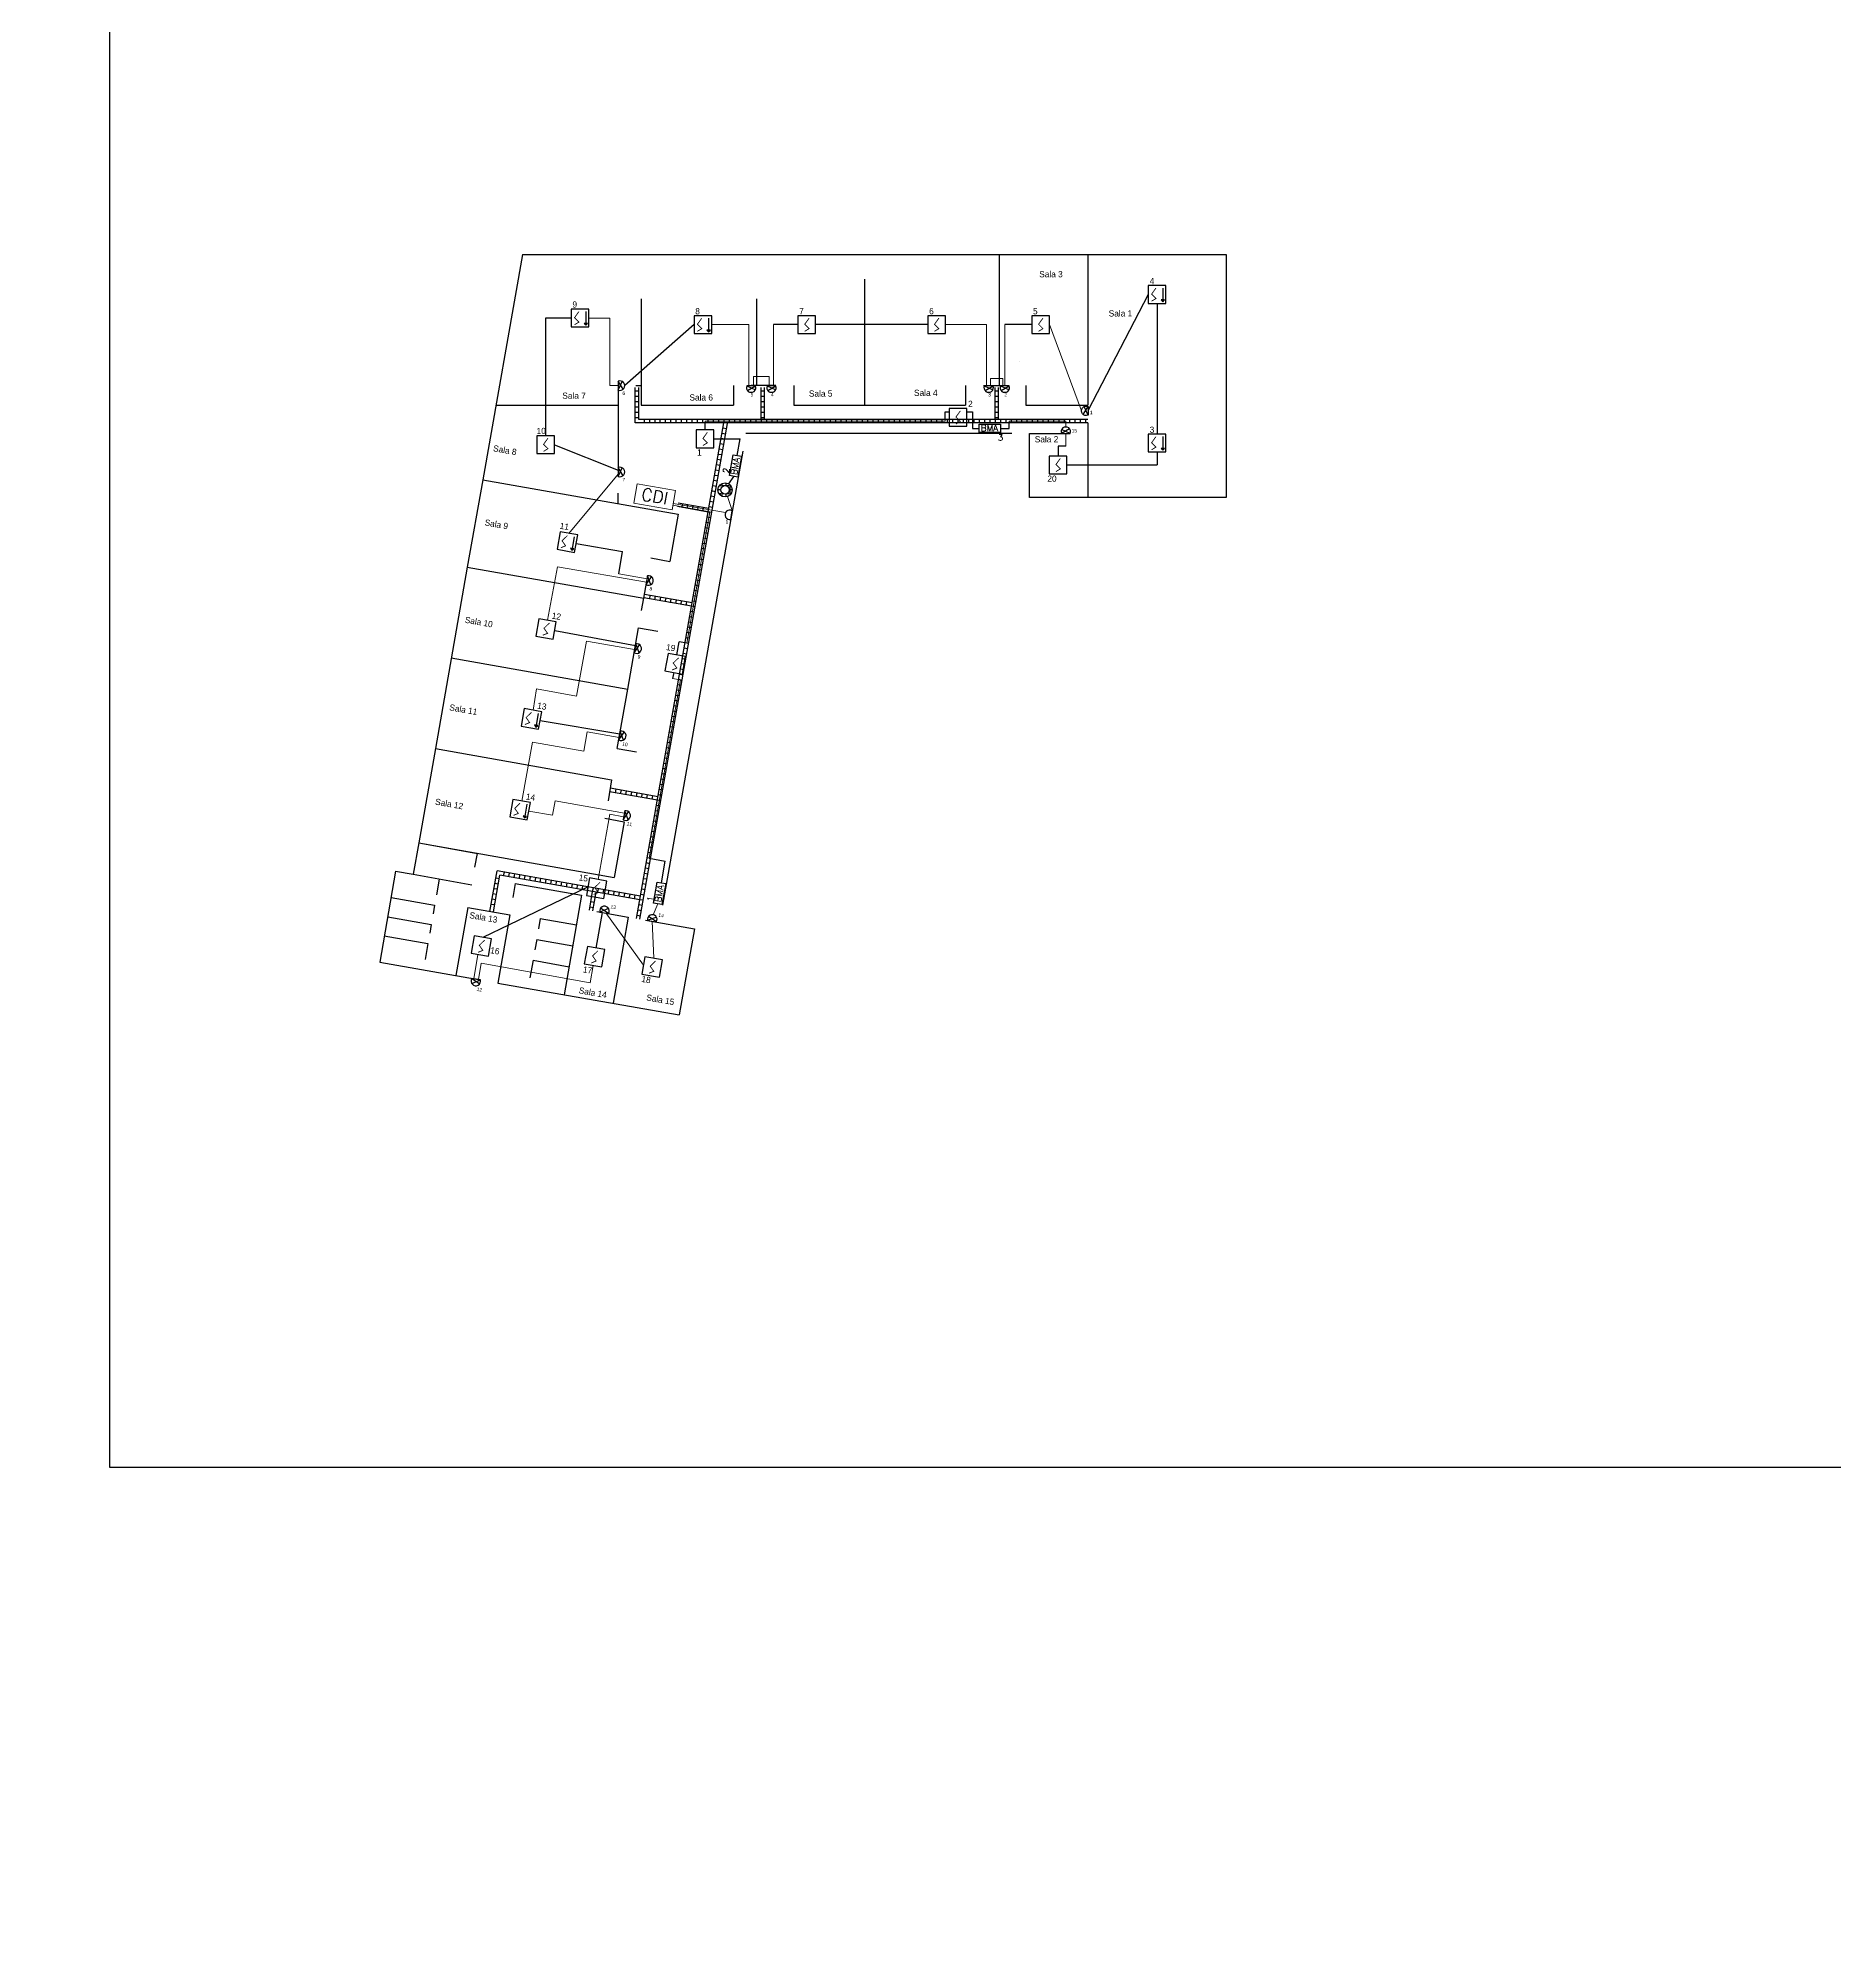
# Model space of a CAD drawing. Header units: millimetres. Extents: x 145 to 60311, y -8355 to 8851.
# Drawn here: x 721.8 to 823.1, y 391.4 to 499.2 of the extents above; entities that cross this region are included whole.
import ezdxf

# ---------------------------------------------------------------- set-up
doc = ezdxf.new("R2010")
doc.units = ezdxf.units.MM
for name, color, linetype in [('Botão manual de alarme', 10, 'Continuous'), ('CAMINHO DE CABOS', 3, 'Continuous'), ('Sensor de fumo', 30, 'Continuous'), ('Tubagem', 30, 'Continuous')]:
    doc.layers.add(name, color=color, linetype=linetype)
doc.styles.add('Roman', font='romans')

# ---------------------------------------------------------------- blocks, each defined once
blk = doc.blocks.new('BOtão de alarme')
at = {"layer": 'Botão manual de alarme'}
for p, q in [((32616, 27024), (33816, 27024)), ((32616, 26544), (32616, 27024)), ((33816, 27024), (33816, 26544)), ((33816, 26544), (32616, 26544))]:
    blk.add_line(p, q, dxfattribs=at)
at = {"insert": (32710, 26981), "char_height": 360, "attachment_point": 1, "style": 'Roman'}
blk.add_mtext_dynamic_manual_height_columns('{\\C1;BMA}', width=347.88, gutter_width=12.5, heights=[0], dxfattribs=at)
blk = doc.blocks.new('Sensor ótico de fumo 1')
at = {"layer": 'Sensor de fumo'}
for p, q in [((1000, 1000), (0, 1000)), ((0, 1000), (0, 0)), ((0, 0), (1000, 0)), ((1000, 0), (1000, 1000))]:
    blk.add_line(p, q, dxfattribs=at)
at = {"layer": 'Sensor de fumo', "const_width": 49}
blk.add_lwpolyline([(631, 865), (383, 522), (631, 275), (383, 123)], dxfattribs=at)
blk = doc.blocks.new('Sensor Multicritério 1')
at = {"layer": 'Sensor de fumo'}
h = blk.add_hatch(color=256, dxfattribs=at)
h.dxf.hatch_style = 1
h.paths.add_polyline_path([(724, 193), (824, 92), (924, 193)])
for p, q in [((1000, 1000), (0, 1000)), ((0, 1000), (0, 0)), ((0, 0), (1000, 0)), ((1000, 0), (1000, 1000))]:
    blk.add_line(p, q, dxfattribs=at)
at = {"layer": 'Sensor de fumo', "lineweight": 25}
for p, q in [((924, 193), (724, 193)), ((724, 193), (824, 92)), ((824, 865), (824, 193)), ((824, 92), (924, 193))]:
    blk.add_line(p, q, dxfattribs=at)
at = {"layer": 'Sensor de fumo', "const_width": 49}
blk.add_lwpolyline([(436, 865), (189, 522), (436, 275), (189, 123)], dxfattribs=at)
blk = doc.blocks.new('SINALIZADOR LUMINOSO')
at = {"layer": 'Tubagem'}
for p, q in [((57805, 30880), (57805, 30380)), ((58079, 30423), (57805, 30880)), ((57805, 30380), (58029, 30871))]:
    blk.add_line(p, q, dxfattribs=at)
blk.add_arc((57907, 30630), 270, 247.91401, 112.08599, dxfattribs=at)
blk = doc.blocks.new("SINALIZADOR 2 LED'S")
at = {"layer": 'Tubagem'}
blk.add_line((-69773, -24973), (-70273, -24973), dxfattribs=at)
blk.add_arc((-70023, -25075), 270, 157.91401, 22.08599, dxfattribs=at)

msp = doc.modelspace()

# ---------------------------------------------------------------- hatches: boundary and pattern name
at = {"layer": 'Botão manual de alarme'}
h = msp.add_hatch(dxfattribs=at)
h.set_pattern_fill('ANGLE', color=256, scale=0.032)
h.set_pattern_definition([(0, (732.42146, 458.7911), (0, 0.22352), [0.16256, -0.06096]), (90, (732.42146, 458.7911), (-0.22352, 1e-17), [0.16256, -0.06096])])
h.paths.add_polyline_path([(760.12, 473.74, 1), (760.92, 473.74, 1)])
h.paths.add_polyline_path([(760.76, 473.74, -1), (760.28, 473.74, -1)], flags=16)

# ---------------------------------------------------------------- linework, layer by layer
for p, q in [((749.09, 487.02), (746.85, 474.31)), ((749.09, 487.02), (788.79, 487.02)), ((775.99, 487.02), (775.99, 479.62)), ((780.99, 487.02), (780.99, 478.52)), ((788.79, 487.02), (788.79, 473.32)), ((768.39, 485.62), (768.39, 478.52)), ((755.79, 484.52), (755.79, 478.52)), ((762.29, 484.52), (762.29, 479.62)), ((754.49, 479.62), (754.49, 478.52)), ((755.49, 479.62), (755.79, 479.62)), ((760.99, 479.62), (760.99, 478.52)), ((763.39, 479.62), (761.99, 479.62)), ((764.39, 479.62), (764.39, 478.52)), ((774.09, 479.62), (774.09, 478.52)), ((775.09, 479.62), (776.49, 479.62)), ((777.49, 479.62), (777.49, 478.52)), ((747.59, 478.52), (754.49, 478.52)), ((754.49, 478.52), (754.49, 474.56)), ((755.79, 478.52), (760.99, 478.52)), ((764.39, 478.52), (774.09, 478.52)), ((777.49, 478.52), (780.99, 478.52)), ((776.69, 476.92), (761.69, 476.92)), ((777.69, 473.32), (777.69, 476.92)), ((777.69, 476.92), (779.99, 476.92)), ((780.99, 477.52), (780.99, 473.32)), ((761.52, 475.93), (757, 450.33)), ((746.85, 474.31), (745.98, 469.39)), ((746.85, 474.31), (757.88, 472.37)), ((754.49, 472.96), (754.49, 473.56)), ((788.79, 473.32), (777.69, 473.32)), ((757.88, 472.37), (757.41, 469.71)), ((745.98, 469.39), (744.18, 459.15)), ((745.98, 469.39), (755.93, 467.63)), ((756.33, 469.9), (757.41, 469.71)), ((755.93, 467.63), (756.16, 468.91)), ((755.81, 466.94), (755.93, 467.63)), ((755.03, 462.51), (755.63, 465.96)), ((755.63, 465.96), (756.72, 465.77)), ((745.08, 464.27), (755.03, 462.51)), ((754.44, 459.16), (755.03, 462.51)), ((744.18, 459.15), (743.24, 453.83)), ((744.18, 459.15), (754.12, 457.39)), ((754.44, 459.16), (755.52, 458.97)), ((754.12, 457.39), (753.92, 456.21)), ((753.74, 455.23), (754.83, 455.03)), ((754.83, 455.03), (754.27, 451.88)), ((743.24, 453.83), (742.93, 452.06)), ((743.24, 453.83), (746.55, 453.24)), ((743.24, 453.83), (746.19, 453.31)), ((743.24, 453.83), (754.27, 451.88)), ((746.41, 452.46), (746.55, 453.24)), ((741.94, 452.23), (741.04, 447.11)), ((741.94, 452.23), (742.93, 452.06)), ((742.93, 452.06), (746.24, 451.47)), ((744.4, 451.79), (744.25, 450.91)), ((741.68, 450.75), (744.14, 450.32)), ((748.69, 451.55), (748.55, 450.76)), ((748.69, 451.55), (752.43, 450.89)), ((752.43, 450.89), (751.44, 445.27)), ((741.49, 449.67), (743.95, 449.23)), ((744.14, 450.32), (744.06, 449.83)), ((746.01, 450.19), (745.34, 446.35)), ((746.01, 450.19), (748.38, 449.77)), ((748.38, 449.77), (747.7, 445.93)), ((750.1, 449.57), (750, 448.98)), ((750.1, 449.57), (752.14, 449.21)), ((753.28, 449.97), (755.06, 449.65)), ((755.06, 449.65), (754.2, 444.79)), ((741.3, 448.59), (743.76, 448.15)), ((743.95, 449.23), (743.87, 448.74)), ((756.04, 449.48), (758.8, 448.99)), ((758.8, 448.99), (757.94, 444.13)), ((743.76, 448.15), (743.61, 447.26)), ((749.9, 448.39), (749.79, 447.8)), ((749.9, 448.39), (751.93, 448.03)), ((741.04, 447.11), (746.71, 446.11)), ((749.69, 447.21), (749.51, 446.22)), ((749.69, 447.21), (751.72, 446.85)), ((747.7, 445.93), (757.94, 444.13))]:
    msp.add_line(p, q)
msp.add_lwpolyline([(725.81, 547.76), (902.61, 547.76), (902.61, 418.6), (725.81, 418.6)], close=True)
at = {"lineweight": 5}
msp.add_lwpolyline([(755.57, 474.08), (757.72, 473.7), (757.53, 472.62), (755.38, 473)], close=True, dxfattribs=at)
at = {"layer": 'Botão manual de alarme'}
for radius in [0.4, 0.24]:
    msp.add_circle((760.52, 473.74), radius, dxfattribs=at)
at = {"layer": 'CAMINHO DE CABOS'}
for p, q in [((755.45, 477.52), (755.45, 479.52)), ((755.45, 479.32), (755.65, 479.32)), ((755.45, 479.02), (755.65, 479.02)), ((755.45, 478.72), (755.65, 478.72)), ((755.65, 477.72), (755.65, 479.52)), ((762.55, 477.72), (762.55, 479.52)), ((762.55, 479.32), (762.75, 479.32)), ((762.55, 479.02), (762.75, 479.02)), ((762.55, 478.72), (762.75, 478.72)), ((762.75, 477.72), (762.75, 479.52)), ((775.75, 477.72), (775.75, 479.52)), ((775.75, 479.32), (775.95, 479.32)), ((775.75, 479.02), (775.95, 479.02)), ((775.75, 478.72), (775.95, 478.72)), ((775.95, 477.72), (775.95, 479.52)), ((755.45, 478.42), (755.65, 478.42)), ((755.45, 478.12), (755.65, 478.12)), ((755.45, 477.82), (755.65, 477.82)), ((780.99, 477.72), (755.65, 477.72)), ((755.95, 477.72), (755.95, 477.52)), ((756.25, 477.72), (756.25, 477.52)), ((756.55, 477.72), (756.55, 477.52)), ((756.85, 477.72), (756.85, 477.52)), ((757.15, 477.72), (757.15, 477.52)), ((757.45, 477.72), (757.45, 477.52)), ((757.75, 477.72), (757.75, 477.52)), ((758.05, 477.72), (758.05, 477.52)), ((758.35, 477.72), (758.35, 477.52)), ((758.65, 477.72), (758.65, 477.52)), ((758.95, 477.72), (758.95, 477.52)), ((759.25, 477.72), (759.25, 477.52)), ((759.55, 477.72), (759.55, 477.52)), ((759.85, 477.72), (759.85, 477.52)), ((760.15, 477.72), (760.15, 477.52)), ((760.45, 477.72), (760.45, 477.52)), ((760.75, 477.72), (760.75, 477.52)), ((761.05, 477.72), (761.05, 477.52)), ((761.35, 477.72), (761.35, 477.52)), ((761.65, 477.72), (761.65, 477.52)), ((761.95, 477.72), (761.95, 477.52)), ((762.25, 477.72), (762.25, 477.52)), ((762.55, 478.42), (762.75, 478.42)), ((762.55, 478.12), (762.75, 478.12)), ((762.55, 477.82), (762.75, 477.82)), ((762.55, 477.72), (762.55, 477.52)), ((762.85, 477.72), (762.85, 477.52)), ((763.15, 477.72), (763.15, 477.52)), ((763.45, 477.72), (763.45, 477.52)), ((763.75, 477.72), (763.75, 477.52)), ((764.05, 477.72), (764.05, 477.52)), ((764.35, 477.72), (764.35, 477.52)), ((764.65, 477.72), (764.65, 477.52)), ((764.95, 477.72), (764.95, 477.52)), ((765.25, 477.72), (765.25, 477.52)), ((765.55, 477.72), (765.55, 477.52)), ((765.85, 477.72), (765.85, 477.52)), ((766.15, 477.72), (766.15, 477.52)), ((766.45, 477.72), (766.45, 477.52)), ((766.75, 477.72), (766.75, 477.52)), ((767.05, 477.72), (767.05, 477.52)), ((767.35, 477.72), (767.35, 477.52)), ((767.65, 477.72), (767.65, 477.52)), ((767.95, 477.72), (767.95, 477.52)), ((768.25, 477.72), (768.25, 477.52)), ((768.55, 477.72), (768.55, 477.52)), ((768.85, 477.72), (768.85, 477.52)), ((769.15, 477.72), (769.15, 477.52)), ((769.45, 477.72), (769.45, 477.52)), ((769.75, 477.72), (769.75, 477.52)), ((770.05, 477.72), (770.05, 477.52)), ((770.35, 477.72), (770.35, 477.52)), ((770.65, 477.72), (770.65, 477.52)), ((770.95, 477.72), (770.95, 477.52)), ((771.25, 477.72), (771.25, 477.52)), ((771.55, 477.72), (771.55, 477.52)), ((771.85, 477.72), (771.85, 477.52)), ((772.15, 477.72), (772.15, 477.52)), ((772.45, 477.72), (772.45, 477.52)), ((772.75, 477.72), (772.75, 477.52)), ((773.05, 477.72), (773.05, 477.52)), ((773.35, 477.72), (773.35, 477.52)), ((773.65, 477.72), (773.65, 477.52)), ((773.95, 477.72), (773.95, 477.52)), ((774.25, 477.72), (774.25, 477.52)), ((774.55, 477.72), (774.55, 477.52)), ((774.85, 477.72), (774.85, 477.52)), ((775.15, 477.72), (775.15, 477.52)), ((775.45, 477.72), (775.45, 477.52)), ((775.75, 478.42), (775.95, 478.42)), ((775.75, 478.12), (775.95, 478.12)), ((775.75, 477.82), (775.95, 477.82)), ((775.75, 477.72), (775.75, 477.52)), ((776.05, 477.72), (776.05, 477.52)), ((776.35, 477.72), (776.35, 477.52)), ((776.65, 477.72), (776.65, 477.52)), ((776.95, 477.72), (776.95, 477.52)), ((777.25, 477.72), (777.25, 477.52)), ((777.55, 477.72), (777.55, 477.52)), ((777.85, 477.72), (777.85, 477.52)), ((778.15, 477.72), (778.15, 477.52)), ((778.45, 477.72), (778.45, 477.52)), ((778.75, 477.72), (778.75, 477.52)), ((779.05, 477.72), (779.05, 477.52)), ((779.35, 477.72), (779.35, 477.52)), ((779.65, 477.72), (779.65, 477.52)), ((779.95, 477.72), (779.95, 477.52)), ((780.25, 477.72), (780.25, 477.52)), ((780.55, 477.72), (780.55, 477.52)), ((780.85, 477.72), (780.85, 477.52)), ((780.99, 477.52), (755.45, 477.52)), ((755.53, 449.57), (760.45, 477.52)), ((755.72, 449.54), (760.65, 477.48)), ((760.49, 476.6), (760.3, 476.63)), ((760.55, 476.89), (760.35, 476.93)), ((760.6, 477.19), (760.4, 477.22)), ((760.29, 475.41), (760.09, 475.45)), ((760.34, 475.71), (760.14, 475.74)), ((760.39, 476), (760.19, 476.04)), ((760.44, 476.3), (760.25, 476.33)), ((760.13, 474.53), (759.93, 474.56)), ((760.18, 474.82), (759.98, 474.86)), ((760.23, 475.12), (760.04, 475.15)), ((759.92, 473.35), (759.72, 473.38)), ((759.97, 473.64), (759.78, 473.68)), ((760.03, 473.94), (759.83, 473.97)), ((760.08, 474.23), (759.88, 474.27)), ((759.57, 472.49), (757.84, 472.8)), ((759.6, 472.69), (757.88, 472.99)), ((758.09, 472.75), (758.13, 472.95)), ((758.39, 472.7), (758.42, 472.9)), ((758.68, 472.65), (758.72, 472.85)), ((758.98, 472.6), (759.01, 472.79)), ((759.27, 472.55), (759.31, 472.74)), ((759.71, 472.16), (759.52, 472.2)), ((759.76, 472.46), (759.57, 472.49)), ((759.82, 472.75), (759.62, 472.79)), ((759.87, 473.05), (759.67, 473.08)), ((759.56, 471.28), (759.36, 471.31)), ((759.61, 471.57), (759.41, 471.61)), ((759.66, 471.87), (759.46, 471.9)), ((759.35, 470.1), (759.15, 470.13)), ((759.4, 470.39), (759.2, 470.43)), ((759.45, 470.69), (759.26, 470.72)), ((759.5, 470.98), (759.31, 471.02)), ((759.14, 468.91), (758.94, 468.95)), ((759.19, 469.21), (758.99, 469.24)), ((759.24, 469.5), (759.05, 469.54)), ((759.3, 469.8), (759.1, 469.83)), ((758.98, 468.03), (758.79, 468.06)), ((759.04, 468.32), (758.84, 468.36)), ((759.09, 468.62), (758.89, 468.65)), ((758.63, 467.18), (755.93, 467.65)), ((758.66, 467.37), (755.97, 467.85)), ((756.27, 467.59), (756.3, 467.79)), ((756.56, 467.54), (756.6, 467.74)), ((756.86, 467.49), (756.89, 467.69)), ((757.15, 467.44), (757.19, 467.63)), ((757.45, 467.38), (757.48, 467.58)), ((757.74, 467.33), (757.78, 467.53)), ((758.04, 467.28), (758.07, 467.48)), ((758.33, 467.23), (758.37, 467.42)), ((758.78, 466.85), (758.58, 466.88)), ((758.83, 467.14), (758.63, 467.18)), ((758.88, 467.44), (758.68, 467.47)), ((758.93, 467.73), (758.73, 467.77)), ((758.62, 465.96), (758.42, 465.99)), ((758.67, 466.25), (758.47, 466.29)), ((758.72, 466.55), (758.53, 466.58)), ((758.41, 464.78), (758.21, 464.81)), ((758.46, 465.07), (758.27, 465.11)), ((758.51, 465.37), (758.32, 465.4)), ((758.57, 465.66), (758.37, 465.7)), ((758.2, 463.6), (758.01, 463.63)), ((758.25, 463.89), (758.06, 463.93)), ((758.31, 464.19), (758.11, 464.22)), ((758.36, 464.48), (758.16, 464.52)), ((758.05, 462.71), (757.85, 462.74)), ((758.1, 463), (757.9, 463.04)), ((758.15, 463.3), (757.95, 463.33)), ((757.84, 461.53), (757.64, 461.56)), ((757.89, 461.82), (757.69, 461.86)), ((757.94, 462.12), (757.74, 462.15)), ((757.99, 462.41), (757.8, 462.45)), ((757.63, 460.35), (757.43, 460.38)), ((757.68, 460.64), (757.48, 460.68)), ((757.73, 460.94), (757.54, 460.97)), ((757.79, 461.23), (757.59, 461.27)), ((757.47, 459.46), (757.28, 459.49)), ((757.52, 459.75), (757.33, 459.79)), ((757.58, 460.05), (757.38, 460.08)), ((757.26, 458.28), (757.07, 458.31)), ((757.32, 458.57), (757.12, 458.61)), ((757.37, 458.87), (757.17, 458.9)), ((757.42, 459.16), (757.22, 459.2)), ((757.06, 457.1), (756.86, 457.13)), ((757.11, 457.39), (756.91, 457.43)), ((757.16, 457.69), (756.96, 457.72)), ((757.21, 457.98), (757.02, 458.02)), ((756.7, 456.24), (754.01, 456.72)), ((756.74, 456.44), (754.04, 456.92)), ((754.34, 456.66), (754.37, 456.86)), ((754.63, 456.61), (754.67, 456.81)), ((754.93, 456.56), (754.96, 456.75)), ((755.23, 456.5), (755.26, 456.7)), ((755.52, 456.45), (755.56, 456.65)), ((755.82, 456.4), (755.85, 456.6)), ((756.11, 456.35), (756.15, 456.55)), ((756.41, 456.3), (756.44, 456.49)), ((756.9, 456.21), (756.7, 456.24)), ((756.95, 456.5), (756.75, 456.54)), ((757, 456.8), (756.81, 456.84)), ((756.69, 455.03), (756.49, 455.06)), ((756.74, 455.32), (756.55, 455.36)), ((756.8, 455.62), (756.6, 455.65)), ((756.85, 455.91), (756.65, 455.95)), ((756.48, 453.85), (756.29, 453.88)), ((756.53, 454.14), (756.34, 454.18)), ((756.59, 454.44), (756.39, 454.47)), ((756.64, 454.73), (756.44, 454.77)), ((756.33, 452.96), (756.13, 452.99)), ((756.38, 453.26), (756.18, 453.29)), ((756.43, 453.55), (756.23, 453.59)), ((747.26, 449.97), (747.66, 452.25)), ((747.45, 449.94), (747.82, 452.02)), ((747.59, 451.86), (747.79, 451.83)), ((755.75, 450.83), (747.66, 452.25)), ((755.71, 450.63), (747.82, 452.02)), ((748.03, 451.99), (748.07, 452.18)), ((748.33, 451.93), (748.36, 452.13)), ((748.62, 451.88), (748.66, 452.08)), ((748.92, 451.83), (748.95, 452.03)), ((749.21, 451.78), (749.25, 451.97)), ((749.51, 451.72), (749.54, 451.92)), ((749.8, 451.67), (749.84, 451.87)), ((750.1, 451.62), (750.13, 451.82)), ((750.39, 451.57), (750.43, 451.77)), ((750.69, 451.52), (750.73, 451.71)), ((756.12, 451.78), (755.92, 451.81)), ((756.17, 452.07), (755.97, 452.11)), ((756.22, 452.37), (756.03, 452.4)), ((756.27, 452.66), (756.08, 452.7)), ((747.38, 450.68), (747.58, 450.64)), ((747.43, 450.97), (747.63, 450.94)), ((747.48, 451.27), (747.68, 451.24)), ((747.54, 451.57), (747.73, 451.53)), ((750.99, 451.46), (751.02, 451.66)), ((751.28, 451.41), (751.32, 451.61)), ((751.58, 451.36), (751.61, 451.56)), ((751.87, 451.31), (751.91, 451.51)), ((752.17, 451.26), (752.2, 451.45)), ((752.46, 451.2), (752.5, 451.4)), ((752.76, 451.15), (752.79, 451.35)), ((752.87, 450.04), (753.05, 451.1)), ((753.2, 450.77), (753, 450.8)), ((753.05, 451.1), (753.09, 451.3)), ((753.06, 450.01), (753.25, 451.06)), ((753.35, 451.05), (753.38, 451.24)), ((753.64, 451), (753.68, 451.19)), ((753.94, 450.94), (753.97, 451.14)), ((754.24, 450.89), (754.27, 451.09)), ((754.53, 450.84), (754.57, 451.04)), ((754.83, 450.79), (754.86, 450.98)), ((755.12, 450.74), (755.16, 450.93)), ((755.42, 450.68), (755.45, 450.88)), ((755.91, 450.6), (755.71, 450.63)), ((755.96, 450.89), (755.76, 450.93)), ((756.01, 451.19), (755.82, 451.22)), ((756.07, 451.48), (755.87, 451.52)), ((747.33, 450.38), (747.52, 450.35)), ((753.09, 450.18), (752.9, 450.21)), ((753.15, 450.47), (752.95, 450.51)), ((755.75, 449.71), (755.56, 449.74)), ((755.81, 450.01), (755.61, 450.04)), ((755.86, 450.3), (755.66, 450.34))]:
    msp.add_line(p, q, dxfattribs=at)
at = {"layer": 'Tubagem'}
for p, q in [((784.39, 484.76), (780.99, 478.2)), ((784.89, 484.26), (784.89, 476.88)), ((751.84, 483.43), (750.4, 483.43)), ((750.4, 483.43), (750.4, 476.79)), ((758.77, 483.06), (754.86, 479.62)), ((764.63, 483.06), (763.26, 483.06)), ((771.95, 483.06), (765.63, 483.06)), ((777.82, 483.06), (776.3, 483.06)), ((777.15, 481), (777.15, 481)), ((772.93, 477.72), (772.93, 478.15)), ((772.93, 478.15), (773.16, 478.15)), ((774.16, 478.15), (774.48, 478.15)), ((774.48, 478.15), (774.48, 477.21)), ((759.39, 477.12), (759.39, 477.52)), ((759.89, 476.62), (761.38, 476.62)), ((761.21, 475.68), (761.38, 476.62)), ((774.48, 477.21), (774.85, 477.21)), ((776.05, 477.21), (776.54, 477.21)), ((776.54, 477.21), (776.54, 477.52)), ((750.9, 476.29), (754.49, 474.85)), ((779.74, 476.21), (779.3, 476.21)), ((779.3, 476.21), (779.3, 475.65)), ((784.89, 475.88), (784.89, 475.15)), ((760.74, 474.08), (761.01, 474.5)), ((779.8, 475.15), (784.89, 475.15)), ((752.12, 470.71), (754.74, 470.26)), ((754.53, 469.01), (754.74, 470.26)), ((750.91, 465.81), (755.46, 464.97)), ((757.8, 464.43), (757.93, 465.17)), ((758.36, 465.09), (757.93, 465.17)), ((757.63, 463.45), (757.56, 463.1)), ((750.09, 460.74), (754.58, 459.98)), ((756.23, 452.98), (757.15, 452.81)), ((756.93, 451.58), (757.15, 452.81)), ((752.79, 451.35), (746.86, 448.5)), ((753.25, 447.9), (753.6, 449.91))]:
    msp.add_line(p, q, dxfattribs=at)
at = {"layer": 'Tubagem', "lineweight": 5}
for p, q in [((754.02, 483.43), (752.84, 483.43)), ((754.02, 479.62), (754.02, 483.43)), ((761.87, 483.06), (759.77, 483.06)), ((761.87, 479.62), (761.87, 483.06)), ((763.26, 479.62), (763.26, 483.06)), ((775.27, 483.06), (772.95, 483.06)), ((775.27, 479.62), (775.27, 483.06)), ((776.3, 479.62), (776.3, 483.06)), ((780.62, 478.2), (778.82, 483.06)), ((763, 480.13), (762.13, 480.13)), ((762.13, 479.62), (762.13, 480.13)), ((763, 479.62), (763, 480.13)), ((776.18, 480.03), (775.5, 480.03)), ((775.5, 480.03), (775.5, 479.62)), ((776.18, 479.62), (776.18, 480.03)), ((754.49, 479.62), (754.02, 479.62)), ((759.39, 477.52), (759.39, 477.62)), ((759.39, 477.62), (772.93, 477.62)), ((772.93, 477.62), (772.93, 477.72)), ((776.54, 477.52), (776.54, 477.62)), ((776.54, 477.62), (779.74, 477.62)), ((779.74, 477.29), (779.74, 477.62)), ((779.74, 476.92), (779.74, 476.21)), ((754.49, 474.62), (751.71, 471.29)), ((760.92, 472.57), (760.65, 473.37)), ((757.58, 472.88), (759.67, 472.51)), ((757.59, 472.98), (760.55, 472.47)), ((758.36, 465.09), (759.67, 472.51)), ((750.51, 466.39), (751.06, 469.4)), ((756.09, 468.54), (751.06, 469.4)), ((756.12, 468.73), (754.53, 469.01)), ((752.7, 465.21), (752.14, 462.11)), ((755.42, 464.74), (752.7, 465.21)), ((749.69, 461.32), (749.89, 462.52)), ((752.14, 462.11), (749.89, 462.52)), ((756.23, 452.98), (758, 463.02)), ((758, 463.02), (757.56, 463.1)), ((749.05, 456.19), (749.66, 459.52)), ((749.66, 459.52), (752.55, 459)), ((752.55, 459), (752.75, 460.09)), ((754.54, 459.77), (752.75, 460.09)), ((750.93, 456.2), (750.78, 455.39)), ((754.84, 455.51), (750.93, 456.2)), ((749.46, 455.62), (750.78, 455.39)), ((753.36, 451.76), (754.02, 455.45)), ((754.8, 455.31), (754.02, 455.45)), ((753.79, 449.88), (755.92, 446.93)), ((756.46, 449.78), (756.73, 450.4)), ((756.5, 447.33), (756.4, 449.42)), ((746.35, 446.17), (746.58, 447.54)), ((746.62, 446.13), (746.77, 447.05)), ((746.77, 447.05), (752.91, 445.95)), ((753.08, 446.92), (752.91, 445.95))]:
    msp.add_line(p, q, dxfattribs=at)

# ---------------------------------------------------------------- block references
at = {"lineweight": 5, "xscale": 0.001, "yscale": 0.001, "zscale": 0.001, "rotation": 260}
msp.add_blockref("SINALIZADOR 2 LED'S", (773.32, 399.02), dxfattribs=at)
at = {"layer": 'Botão manual de alarme', "xscale": 0.001, "yscale": 0.001, "zscale": 0.001}
for name, p in [('Sensor Multicritério 1', (784.39, 484.26)), ('Sensor Multicritério 1', (751.84, 482.93)), ('Sensor Multicritério 1', (758.77, 482.56)), ('Sensor ótico de fumo 1', (764.63, 482.56)), ('Sensor ótico de fumo 1', (771.95, 482.56)), ('Sensor ótico de fumo 1', (777.82, 482.56)), ('Sensor ótico de fumo 1', (773.16, 477.33)), ('Sensor ótico de fumo 1', (749.9, 475.79)), ('Sensor ótico de fumo 1', (758.89, 476.12)), ('BOtão de alarme', (742.24, 450.43)), ('Sensor Multicritério 1', (784.39, 475.88)), ('Sensor ótico de fumo 1', (778.8, 474.65))]:
    msp.add_blockref(name, p, dxfattribs=at)
for name, p, rotation in [('BOtão de alarme', (781.72, 437.73), 80), ('Sensor Multicritério 1', (751.05, 470.39), 350.0000000000001), ('Sensor ótico de fumo 1', (749.84, 465.49), 350.0000000000001), ('Sensor ótico de fumo 1', (757.13, 463.53), 350.0000000000001), ('Sensor Multicritério 1', (749.02, 460.42), 350.0000000000001), ('Sensor Multicritério 1', (748.38, 455.3), 350.0000000000001), ('Sensor ótico de fumo 1', (752.7, 450.87), 350.0000000000001), ('BOtão de alarme', (777.44, 413.63), 80), ('Sensor ótico de fumo 1', (746.19, 447.61), 350.0000000000001), ('Sensor ótico de fumo 1', (752.58, 447.01), 350.0000000000001), ('Sensor ótico de fumo 1', (755.83, 446.43), 350.0000000000001)]:
    msp.add_blockref(name, p, dxfattribs=dict(at, rotation=rotation))
at = {"layer": 'Tubagem', "yscale": 0.001, "zscale": 0.001}
for p, xscale in [((696.69, 448.99), 0.001), ((838.8, 447.57), -0.001), ((696.69, 444.12), 0.001)]:
    msp.add_blockref('SINALIZADOR LUMINOSO', p, dxfattribs=dict(at, xscale=xscale))
at = {"layer": 'Tubagem', "xscale": 0.001, "yscale": 0.001, "zscale": 0.001}
for p, rotation in [((731.36, 537.42), 270), ((732.51, 537.42), 270), ((744.76, 537.42), 270), ((745.67, 537.42), 270), ((810.37, 419.11), 90), ((693.86, 448.52), 350.0000000000001), ((693.19, 444.68), 350.0000000000001), ((692.32, 439.76), 350.0000000000001), ((692.57, 435.26), 350.0000000000001), ((774.88, 388), 80.97219001655661), ((777.58, 387.52), 80.97219001655661), ((725.3, 508.04), 260.9721900165565)]:
    msp.add_blockref('SINALIZADOR LUMINOSO', p, dxfattribs=dict(at, rotation=rotation))

# ---------------------------------------------------------------- texts
at = {"attachment_point": 1}
for s, width, insert, char_height in [('\\pt1.05;Sala 3', 2161.1801, (778.24, 486.08), 0.35), ('\\pt1.05;{\\C30;4}', 350, (784.47, 485.69), 0.35), ('\\pt1.05;{\\C30;9}', 350, (751.91, 484.37), 0.35), ('\\pt1.05;{\\C30;8}', 350, (758.84, 483.99), 0.35), ('\\pt1.05;{\\C30;7}', 350, (764.7, 483.99), 0.35), ('\\pt1.05;{\\C30;6}', 350, (772.03, 483.99), 0.35), ('\\pt1.05;{\\C30;5}', 350, (777.89, 483.99), 0.35), ('\\pt1.05;Sala 1', 2161.1801, (782.16, 483.87), 0.35), ('\\pt1.05;Sala 7', 2161.1801, (751.34, 479.23), 0.35), ('{\\C30;6}', 350, (754.73, 479.29), 0.2), ('\\pt1.05;Sala 6', 2161.1801, (758.51, 479.13), 0.35), ('{\\C30;5}', 350, (761.96, 479.21), 0.2), ('{\\C30;4}', 350, (763.11, 479.21), 0.2), ('\\pt1.05;Sala 5', 2161.1801, (765.25, 479.35), 0.35), ('\\pt1.05;Sala 4', 2161.1801, (771.18, 479.39), 0.35), ('\\pt1.05;{\\C30;2}', 350, (774.23, 478.77), 0.35), ('{\\C30;3}', 350, (775.36, 479.21), 0.2), ('{\\C30;2}', 350, (776.27, 479.21), 0.2), ('{\\C30;1}', 350, (781.1, 478.21), 0.2), ('\\pt1.05;{\\C30;10}', 350, (749.89, 477.24), 0.35), ('\\pt1.05;Sala 2', 2161.1801, (777.99, 476.77), 0.35), ('{\\C30;15}', 350, (780.07, 477.18), 0.2), ('{\\C30;3}', 350, (784.47, 477.31), 0.35), ('\\pt1.05;{\\C30;1}', 350, (758.94, 476.03), 0.35), ('{\\C30;7}', 350, (754.73, 474.42), 0.2), ('{\\C30;20}', 350, (778.7, 474.55), 0.35), ('{\\C30;1}', 350, (760.55, 472.03), 0.2)]:
    msp.add_mtext_dynamic_manual_height_columns(s, width=width, gutter_width=10, heights=[0], dxfattribs=dict(at, insert=insert, char_height=char_height))
at = {"insert": (775.91, 476.87), "char_height": 0.35, "attachment_point": 1, "style": 'Roman'}
msp.add_mtext_dynamic_manual_height_columns('\\pt1.05;{\\C1;3}', width=350, gutter_width=10, heights=[0], dxfattribs=at)
at = {"attachment_point": 1}
for s, width, insert, char_height, rotation in [('\\pt1.05;Sala 8', 2161.1801, (747.48, 476.27), 0.35, 350), ('\\pt1.05;Sala 9', 2161.1801, (747, 472.09), 0.35, 350), ('\\pt1.05;{\\C30;11}', 350, (751.23, 471.9), 0.35, 350.7755), ('{\\C30;8}', 350, (756.28, 468.28), 0.2, 350), ('\\pt1.05;{\\C30;12}', 350, (750.78, 466.83), 0.35, 350.7755), ('\\pt1.05;Sala 10', 2828.0227, (745.88, 466.6), 0.35, 350), ('\\pt1.05;{\\C30;19}', 350, (757.23, 465.06), 0.35, 350.7755), ('{\\C30;9}', 350, (755.61, 464.44), 0.2, 350), ('\\pt1.05;Sala 11', 2828.0227, (745.01, 461.66), 0.35, 350), ('\\pt1.05;{\\C30;13}', 350, (749.96, 461.76), 0.35, 350.7755), ('{\\C30;10}', 350, (754.74, 459.52), 0.2, 350), ('\\pt1.05;Sala 12', 2828.0227, (744.21, 456.34), 0.35, 350), ('\\pt1.05;{\\C30;14}', 350, (749.32, 456.63), 0.35, 350.7755), ('{\\C30;11}', 350, (754.99, 455.02), 0.2, 350), ('\\pt1.05;{\\C30;15}', 350, (752.3, 452.07), 0.35, 350.7755), ('\\pt1.05;Sala 13', 2828.0227, (746.14, 449.94), 0.35, 350), ('{\\C30;13}', 350, (754.08, 450.35), 0.2, 350), ('{\\C30;14}', 350, (756.78, 449.87), 0.2, 350), ('\\pt1.05;{\\C30;16}', 350, (747.31, 447.96), 0.35, 350.7755), ('\\pt1.05;{\\C30;17}', 350, (752.54, 446.88), 0.35, 350.7755), ('\\pt1.05;{\\C30;18}', 350, (755.84, 446.34), 0.35, 350.7755), ('{\\C30;12}', 350, (746.53, 445.69), 0.2, 350), ('\\pt1.05;Sala 14', 2828.0227, (752.31, 445.7), 0.35, 350), ('\\pt1.05;Sala 15', 2828.0227, (756.12, 445.3), 0.35, 350)]:
    msp.add_mtext_dynamic_manual_height_columns(s, width=width, gutter_width=10, heights=[0], dxfattribs=dict(at, insert=insert, char_height=char_height, rotation=rotation))
at = {"char_height": 0.35, "attachment_point": 1, "rotation": 80.7755, "style": 'Roman'}
for s, insert in [('\\pt1.05;{\\C1;2}', (760.39, 474.71)), ('\\pt1.05;{\\C1;1}', (756.11, 450.56))]:
    msp.add_mtext_dynamic_manual_height_columns(s, width=350, gutter_width=10, heights=[0], dxfattribs=dict(at, insert=insert))
at = {"lineweight": 5, "insert": (755.87, 473.86), "char_height": 0.7, "attachment_point": 1, "rotation": 350, "style": 'Roman'}
msp.add_mtext_dynamic_manual_height_columns('CDI', width=3120, gutter_width=1.25, heights=[0], dxfattribs=at)

doc.saveas('drawing.dxf')
